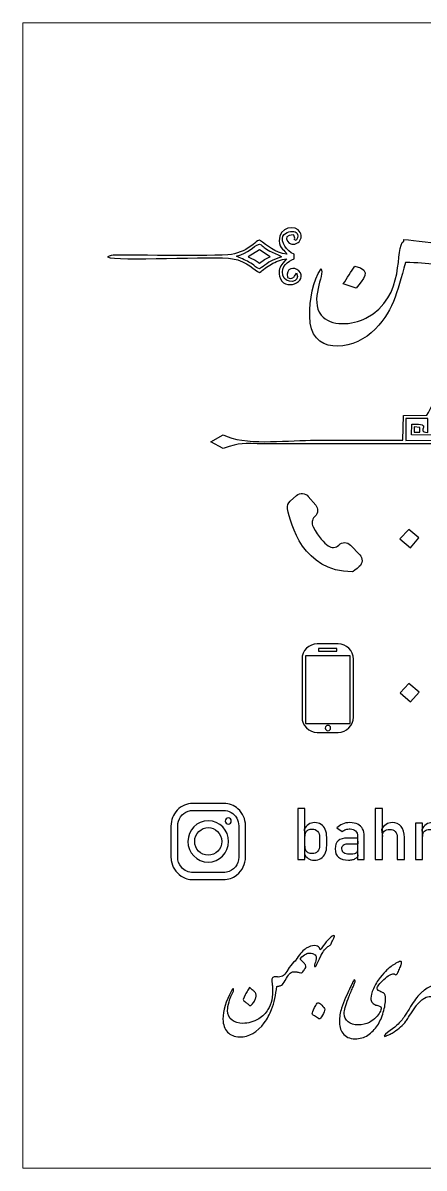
# Model space of a CAD drawing. Header units: millimetres. Extents: x -324 to 397, y -93 to 254.
# Drawn here: x -19.9 to 72.2, y -59.8 to 203.4 of the extents above; entities that cross this region are included whole.
import ezdxf

# ---------------------------------------------------------------- set-up
doc = ezdxf.new("R2010")
doc.units = ezdxf.units.MM
doc.header["$MEASUREMENT"] = 0
doc.layers.add('Layer 1', color=7, linetype='Continuous')

msp = doc.modelspace()

# ---------------------------------------------------------------- linework, layer by layer
at = {"layer": 'Layer 1', "color": 250, "lineweight": 18}
msp.add_lwpolyline([(-19.9408, -59.8375), (243.3354, -59.8375), (243.3354, 203.4387), (-19.9408, 203.4387), (-19.9408, -59.8375)], close=True, dxfattribs=at)
at = {"layer": 'Layer 1', "color": 250}
for points, knots in [([(77.1461, 152.7161), (74.872, 152.7161), (70.0833, 153.3737), (67.5775, 153.6482), (67.5775, 153.6482), (67.5371, 153.2962), (67.5371, 153.2962), (65.3015, 151.9604), (68.3428, 140.4559), (58.8355, 135.5462), (55.6938, 133.9238), (50.7391, 133.6206), (48.5748, 136.259), (45.8293, 139.6061), (49.4174, 145.6281), (48.5711, 146.8641), (46.5613, 144.2536), (45.9309, 139.8057), (45.9309, 135.9979), (45.9309, 127.0369), (55.3499, 128.0019), (60.0398, 132.1865), (65.2625, 136.8465), (65.8228, 141.321), (67.9735, 148.3274), (73.2548, 148.3861), (76.3853, 147.1461), (82.4692, 148.1325), (90.7933, 149.4821), (98.3363, 152.7065), (104.9934, 157.3596), (106.9071, 158.6972), (107.5348, 159.5883), (109.1252, 161.1673), (111.6916, 163.7153), (112.6098, 161.6653), (114.9815, 161.7093), (119.6151, 165.8951), (115.4871, 165.3814), (115.2655, 168.0125), (115.6611, 170.4958), (124.032, 170.9913), (124.4841, 170.8785), (125.0918, 171.1687), (125.393, 171.4014), (125.7616, 172.5595), (125.911, 173.3638), (125.9334, 174.0103), (125.3836, 174.7836), (124.7096, 175.2373), (122.1341, 175.8113), (121.1836, 176.0371), (121.9903, 179.1105), (128.009, 178.8821), (127.9761, 183.1175), (124.545, 182.5709), (118.636, 176.1809), (117.3828, 173.5552), (116.4607, 171.6231), (117.5235, 171.8213), (115.6326, 170.2634), (114.3813, 169.2324), (114.1466, 168.7965), (113.4215, 167.4429), (112.7829, 166.2509), (108.7261, 163.6641), (107.7005, 162.8395), (99.9085, 156.5742), (89.1059, 152.7161), (77.1461, 152.7161)], [0, 0, 0, 0, 0.04347826, 0.04347826, 0.04347826, 0.08695652, 0.08695652, 0.08695652, 0.13043478, 0.13043478, 0.13043478, 0.17391304, 0.17391304, 0.17391304, 0.2173913, 0.2173913, 0.2173913, 0.26086957, 0.26086957, 0.26086957, 0.30434783, 0.30434783, 0.30434783, 0.34782609, 0.34782609, 0.34782609, 0.39130435, 0.39130435, 0.39130435, 0.43478261, 0.43478261, 0.43478261, 0.47826087, 0.47826087, 0.47826087, 0.52173913, 0.52173913, 0.52173913, 0.56521739, 0.56521739, 0.56521739, 0.60869565, 0.60869565, 0.60869565, 0.65217391, 0.65217391, 0.65217391, 0.69565217, 0.69565217, 0.69565217, 0.73913043, 0.73913043, 0.73913043, 0.7826087, 0.7826087, 0.7826087, 0.82608696, 0.82608696, 0.82608696, 0.86956522, 0.86956522, 0.86956522, 0.91304348, 0.91304348, 0.91304348, 0.95652174, 0.95652174, 0.95652174, 1, 1, 1, 1]), ([(43.0315, 155.0115), (42.8916, 155.1969), (42.7439, 155.316), (42.565, 155.3688), (41.9222, 155.6596), (40.3649, 155.4778), (39.7698, 154.4311), (39.3021, 153.1371), (40.5344, 150.9236), (42.3515, 150.297), (42.3515, 150.297), (42.3598, 149.2154), (42.3598, 149.2154), (40.9425, 148.5948), (39.2604, 147.5803), (39.7577, 145.4606), (40.2583, 143.3265), (44.1726, 143.5851), (42.8935, 145.9475), (42.8935, 145.9475), (42.5611, 145.4401), (42.5611, 145.4401), (42.3891, 145.1698), (42.3157, 144.97), (42.0532, 144.8492), (41.7844, 144.6111), (41.3421, 144.682), (40.8226, 144.8844), (40.3616, 147.1752), (42.4158, 147.4693), (43.4202, 146.464), (45.8929, 143.9892), (39.8652, 141.3668), (38.9837, 145.2219), (38.6979, 146.4715), (39.048, 147.3568), (39.7947, 148.2383), (39.7947, 148.2383), (40.5702, 149.1945), (40.5702, 149.1945), (39.3874, 149.0549), (38.0442, 148.5153), (37.1373, 147.9831), (36.7512, 147.7566), (36.0314, 147.3011), (35.6825, 147.0613), (35.0171, 146.6042), (35.0211, 146.4056), (34.4268, 146.0267), (33.1707, 146.5033), (31.7193, 148.6293), (28.2346, 149.2357), (24.1659, 149.9437), (1.3336, 148.5562), (-0.5035, 149.6352), (-0.2743, 149.8094), (0.0254, 149.8642), (0.3031, 149.9657), (1.6967, 150.2345), (24.2505, 149.648), (28.0068, 150.2198), (29.8043, 150.4935), (31.5758, 151.4425), (32.9118, 152.4769), (33.5141, 152.9432), (33.7287, 153.2575), (34.4268, 153.5231), (36.2345, 152.1962), (37.8191, 150.6491), (40.7157, 150.2522), (40.2111, 151.3065), (39.0337, 151.3479), (38.9246, 153.3537), (38.7584, 156.4104), (42.7473, 157.2974), (43.7763, 155.264), (44.1818, 154.4625), (43.9621, 153.4455), (43.2862, 152.9261), (41.2968, 151.3973), (39.041, 154.7513), (42.0998, 154.734), (42.3169, 154.6999), (42.4917, 154.2167), (42.4888, 153.9214), (42.506, 153.4961), (42.2946, 153.6311), (42.8326, 153.4386), (43.4093, 154.2641), (43.1771, 154.8599), (43.0315, 155.0115)], [0, 0, 0, 0, 0.03333333, 0.03333333, 0.03333333, 0.06666667, 0.06666667, 0.06666667, 0.1, 0.1, 0.1, 0.13333333, 0.13333333, 0.13333333, 0.16666667, 0.16666667, 0.16666667, 0.2, 0.2, 0.2, 0.23333333, 0.23333333, 0.23333333, 0.26666667, 0.26666667, 0.26666667, 0.3, 0.3, 0.3, 0.33333333, 0.33333333, 0.33333333, 0.36666667, 0.36666667, 0.36666667, 0.4, 0.4, 0.4, 0.43333333, 0.43333333, 0.43333333, 0.46666667, 0.46666667, 0.46666667, 0.5, 0.5, 0.5, 0.53333333, 0.53333333, 0.53333333, 0.56666667, 0.56666667, 0.56666667, 0.6, 0.6, 0.6, 0.63333333, 0.63333333, 0.63333333, 0.66666667, 0.66666667, 0.66666667, 0.7, 0.7, 0.7, 0.73333333, 0.73333333, 0.73333333, 0.76666667, 0.76666667, 0.76666667, 0.8, 0.8, 0.8, 0.83333333, 0.83333333, 0.83333333, 0.86666667, 0.86666667, 0.86666667, 0.9, 0.9, 0.9, 0.93333333, 0.93333333, 0.93333333, 0.96666667, 0.96666667, 0.96666667, 1, 1, 1, 1]), ([(39.49, 149.6719), (38.682, 150.17), (37.6867, 150.5225), (36.7988, 150.9504), (35.478, 151.5869), (35.4324, 152.1033), (34.4268, 152.5999), (32.704, 151.963), (32.0502, 150.5598), (29.124, 149.844), (29.8524, 149.428), (31.1444, 148.9223), (31.9632, 148.4685), (33.4255, 147.6581), (33.242, 147.2871), (34.4268, 146.891), (35.8291, 147.6401), (35.6687, 148.3643), (39.49, 149.6719)], [0, 0, 0, 0, 0.16666667, 0.16666667, 0.16666667, 0.33333333, 0.33333333, 0.33333333, 0.5, 0.5, 0.5, 0.66666667, 0.66666667, 0.66666667, 0.83333333, 0.83333333, 0.83333333, 1, 1, 1, 1]), ([(36.824, 149.6352), (36.2802, 149.3784), (36.0063, 149.3247), (35.5519, 149.0406), (35.5519, 149.0406), (34.4268, 148.2241), (34.4268, 148.2241), (33.2256, 148.8375), (34.2922, 148.5566), (31.8154, 149.6352), (31.8154, 149.6352), (34.4268, 151.2763), (34.4268, 151.2763), (34.4268, 151.2763), (36.824, 149.6352), (36.824, 149.6352)], [0, 0, 0, 0, 0.2, 0.2, 0.2, 0.4, 0.4, 0.4, 0.6, 0.6, 0.6, 0.8, 0.8, 0.8, 1, 1, 1, 1]), ([(53.6455, 143.4467), (53.6455, 143.4467), (56.6151, 142.4715), (56.6151, 142.4715), (58.0391, 144.417), (60.6674, 146.5103), (56.3015, 147.5443), (55.4688, 146.3834), (54.5092, 144.6307), (53.6455, 143.4467)], [0, 0, 0, 0, 0.33333333, 0.33333333, 0.33333333, 0.66666667, 0.66666667, 0.66666667, 1, 1, 1, 1]), ([(72.873, 113.2608), (72.873, 113.2608), (67.5009, 113.1985), (67.5009, 113.1985), (67.5009, 113.1985), (67.2891, 107.4745), (67.2891, 107.4745), (60.2344, 107.4746), (53.192, 107.4732), (46.1501, 107.473), (39.9063, 107.4728), (30.9161, 106.2077), (26.0418, 108.7577), (26.0418, 108.7577), (23.2537, 107.1193), (23.2537, 107.1193), (23.2537, 107.1193), (26.0537, 105.5681), (26.0537, 105.5681), (30.2015, 107.1135), (30.3458, 106.6696), (35.5668, 106.6717), (35.5668, 106.6717), (176.5897, 106.6717), (176.5897, 106.6717), (183.108, 106.6698), (191.7598, 107.8533), (197.2272, 105.5378), (197.2272, 105.5378), (200.1409, 107.1178), (200.1409, 107.1178), (200.1409, 107.1178), (197.199, 108.7283), (197.199, 108.7283), (193.4038, 106.8063), (192.885, 107.4736), (187.7022, 107.4732), (178.3797, 107.4726), (163.3097, 107.0749), (155.2306, 107.54), (155.2306, 107.54), (155.1819, 113.1372), (155.1819, 113.1372), (155.1819, 113.1372), (149.6026, 113.2588), (149.6026, 113.2588), (148.7056, 114.5088), (148.8374, 117.3482), (145.4573, 116.0804), (141.7061, 114.6732), (148.6541, 114.0988), (144.4438, 112.572), (139.3934, 110.7407), (130.4012, 117.8067), (122.4356, 118.8365), (119.7162, 119.188), (118.1321, 118.629), (115.8326, 118.8164), (113.009, 119.0464), (112.2667, 120.8997), (111.2498, 120.8691), (110.6636, 120.8515), (109.1226, 119.1358), (106.2688, 118.7733), (100.3688, 118.0239), (103.4583, 121.1809), (89.4121, 115.223), (86.8077, 114.1183), (81.1841, 111.3858), (78.0278, 112.6214), (74.1159, 114.1528), (80.9593, 114.804), (77.0405, 116.0995), (73.8484, 117.1548), (73.9772, 114.6825), (72.873, 113.2608)], [0, 0, 0, 0, 0.04, 0.04, 0.04, 0.08, 0.08, 0.08, 0.12, 0.12, 0.12, 0.16, 0.16, 0.16, 0.2, 0.2, 0.2, 0.24, 0.24, 0.24, 0.28, 0.28, 0.28, 0.32, 0.32, 0.32, 0.36, 0.36, 0.36, 0.4, 0.4, 0.4, 0.44, 0.44, 0.44, 0.48, 0.48, 0.48, 0.52, 0.52, 0.52, 0.56, 0.56, 0.56, 0.6, 0.6, 0.6, 0.64, 0.64, 0.64, 0.68, 0.68, 0.68, 0.72, 0.72, 0.72, 0.76, 0.76, 0.76, 0.8, 0.8, 0.8, 0.84, 0.84, 0.84, 0.88, 0.88, 0.88, 0.92, 0.92, 0.92, 0.96, 0.96, 0.96, 1, 1, 1, 1]), ([(69.3154, 108.7046), (69.3154, 108.7046), (153.247, 108.6352), (153.247, 108.6352), (153.247, 108.6352), (153.2578, 111.1159), (153.2578, 111.1159), (148.1417, 111.9066), (152.5976, 109.493), (149.4978, 109.2694), (149.4978, 109.2694), (149.2626, 112.5315), (149.2626, 112.5315), (149.2626, 112.5315), (154.6109, 112.5692), (154.6109, 112.5692), (154.6109, 112.5692), (154.5808, 107.5779), (154.5808, 107.5779), (154.5808, 107.5779), (68.0089, 107.4622), (68.0089, 107.4622), (68.0089, 107.4622), (67.9967, 112.4765), (67.9967, 112.4765), (67.9967, 112.4765), (73.0738, 112.5037), (73.0738, 112.5037), (73.0738, 112.5037), (73.0357, 109.28), (73.0357, 109.28), (69.9568, 109.4781), (74.6869, 111.5063), (69.3603, 111.1611), (69.3603, 111.1611), (69.3154, 108.7046), (69.3154, 108.7046)], [0, 0, 0, 0, 0.08333333, 0.08333333, 0.08333333, 0.16666667, 0.16666667, 0.16666667, 0.25, 0.25, 0.25, 0.33333333, 0.33333333, 0.33333333, 0.41666667, 0.41666667, 0.41666667, 0.5, 0.5, 0.5, 0.58333333, 0.58333333, 0.58333333, 0.66666667, 0.66666667, 0.66666667, 0.75, 0.75, 0.75, 0.83333333, 0.83333333, 0.83333333, 0.91666667, 0.91666667, 0.91666667, 1, 1, 1, 1]), ([(69.9306, 110.5702), (69.9306, 110.5702), (71.1968, 110.4353), (71.1968, 110.4353), (71.1968, 110.4353), (71.2052, 109.3379), (71.2052, 109.3379), (71.2052, 109.3379), (69.9619, 109.3477), (69.9619, 109.3477), (69.9619, 109.3477), (69.9306, 110.5702), (69.9306, 110.5702)], [0, 0, 0, 0, 0.25, 0.25, 0.25, 0.5, 0.5, 0.5, 0.75, 0.75, 0.75, 1, 1, 1, 1]), ([(47.0239, 89.8568), (47.0239, 89.8568), (47.1893, 90.0195), (47.1893, 90.0195), (47.8905, 90.7111), (47.9434, 91.8259), (47.3058, 92.5778), (47.3058, 92.5778), (45.6125, 94.588), (45.6125, 94.588), (44.9287, 95.3961), (43.7171, 95.485), (42.9247, 94.7878), (42.9247, 94.7878), (41.4666, 93.503), (41.4666, 93.503), (40.9658, 93.0618), (40.7378, 92.3932), (40.8616, 91.7348), (41.5201, 88.2017), (44.4667, 77.2464), (55.664, 77.2464), (55.9161, 77.2464), (56.6381, 77.8306), (57.319, 78.4361), (58.1165, 79.1486), (58.1694, 80.3754), (57.4338, 81.1481), (57.4338, 81.1481), (55.3235, 83.3665), (55.3235, 83.3665), (54.5947, 84.1341), (53.3746, 84.1498), (52.625, 83.3997), (51.9565, 82.7311), (50.903, 82.6551), (50.1511, 83.2269), (49.2457, 83.9152), (48.0155, 85.1983), (46.7009, 87.5844), (46.2917, 88.3272), (46.42, 89.2625), (47.0239, 89.8568)], [0, 0, 0, 0, 0.07142857, 0.07142857, 0.07142857, 0.14285714, 0.14285714, 0.14285714, 0.21428571, 0.21428571, 0.21428571, 0.28571429, 0.28571429, 0.28571429, 0.35714286, 0.35714286, 0.35714286, 0.42857143, 0.42857143, 0.42857143, 0.5, 0.5, 0.5, 0.57142857, 0.57142857, 0.57142857, 0.64285714, 0.64285714, 0.64285714, 0.71428571, 0.71428571, 0.71428571, 0.78571429, 0.78571429, 0.78571429, 0.85714286, 0.85714286, 0.85714286, 0.92857143, 0.92857143, 0.92857143, 1, 1, 1, 1]), ([(71.0242, 85.0432), (71.0242, 85.0432), (69.0651, 82.7923), (69.0651, 82.7923), (69.0651, 82.7923), (66.6474, 84.8348), (66.6474, 84.8348), (66.6474, 84.8348), (68.6899, 87.0024), (68.6899, 87.0024), (68.6899, 87.0024), (71.0242, 85.0432), (71.0242, 85.0432)], [0, 0, 0, 0, 0.25, 0.25, 0.25, 0.5, 0.5, 0.5, 0.75, 0.75, 0.75, 1, 1, 1, 1]), ([(52.4462, 40.3337), (52.4462, 40.3337), (47.6872, 40.3337), (47.6872, 40.3337), (45.7433, 40.3337), (44.167, 41.9116), (44.167, 43.855), (44.167, 43.855), (44.167, 57.1679), (44.167, 57.1679), (44.167, 59.1148), (45.7433, 60.6901), (47.6872, 60.6901), (47.6872, 60.6901), (52.4462, 60.6901), (52.4462, 60.6901), (54.3911, 60.6901), (55.9674, 59.1148), (55.9674, 57.1679), (55.9674, 57.1679), (55.9674, 43.855), (55.9674, 43.855), (55.9674, 41.9116), (54.3911, 40.3337), (52.4462, 40.3337)], [0, 0, 0, 0, 0.125, 0.125, 0.125, 0.25, 0.25, 0.25, 0.375, 0.375, 0.375, 0.5, 0.5, 0.5, 0.625, 0.625, 0.625, 0.75, 0.75, 0.75, 0.875, 0.875, 0.875, 1, 1, 1, 1]), ([(55.2527, 42.381), (55.2527, 42.381), (45.0063, 42.381), (45.0063, 42.381), (45.0063, 42.381), (45.0063, 57.9211), (45.0063, 57.9211), (45.0063, 57.9211), (55.2527, 57.9211), (55.2527, 57.9211), (55.2527, 57.9211), (55.2527, 42.381), (55.2527, 42.381)], [0, 0, 0, 0, 0.25, 0.25, 0.25, 0.5, 0.5, 0.5, 0.75, 0.75, 0.75, 1, 1, 1, 1]), ([(52.1639, 59.0179), (52.1639, 59.0179), (47.9695, 59.0179), (47.9695, 59.0179), (47.9695, 59.0179), (47.9695, 59.5831), (47.9695, 59.5831), (47.9695, 59.5831), (52.1639, 59.5831), (52.1639, 59.5831), (52.1639, 59.5831), (52.1639, 59.0179), (52.1639, 59.0179)], [0, 0, 0, 0, 0.25, 0.25, 0.25, 0.5, 0.5, 0.5, 0.75, 0.75, 0.75, 1, 1, 1, 1]), ([(71.064, 49.5949), (71.064, 49.5949), (69.1049, 47.344), (69.1049, 47.344), (69.1049, 47.344), (66.6873, 49.3865), (66.6873, 49.3865), (66.6873, 49.3865), (68.7297, 51.554), (68.7297, 51.554), (68.7297, 51.554), (71.064, 49.5949), (71.064, 49.5949)], [0, 0, 0, 0, 0.25, 0.25, 0.25, 0.5, 0.5, 0.5, 0.75, 0.75, 0.75, 1, 1, 1, 1]), ([(50.7451, 41.3313), (50.7451, 40.9901), (50.4689, 40.7154), (50.1303, 40.7154), (49.7897, 40.7154), (49.5134, 40.9901), (49.5134, 41.3313), (49.5134, 41.6704), (49.7897, 41.9451), (50.1303, 41.9451), (50.4689, 41.9451), (50.7451, 41.6704), (50.7451, 41.3313)], [0, 0, 0, 0, 0.25, 0.25, 0.25, 0.5, 0.5, 0.5, 0.75, 0.75, 0.75, 1, 1, 1, 1]), ([(31.1896, 15.2447), (31.1896, 14.0704), (31.1959, 12.894), (31.1875, 11.7195), (31.1762, 10.0035), (30.5079, 8.615), (29.1533, 7.5363), (28.2552, 6.8227), (27.2457, 6.506), (26.124, 6.5008), (23.798, 6.4942), (21.471, 6.5008), (19.1433, 6.4975), (18.1446, 6.4975), (17.2068, 6.7356), (16.3918, 7.3081), (15.1405, 8.1863), (14.336, 9.3704), (14.1223, 10.9108), (14.085, 11.1834), (14.0704, 11.4593), (14.0704, 11.7326), (14.0662, 14.084), (14.069, 16.4333), (14.0674, 18.784), (14.0662, 20.1995), (14.5452, 21.4175), (15.5185, 22.4539), (16.4887, 23.489), (17.6879, 23.9858), (19.0844, 23.9954), (21.4517, 24.0131), (23.82, 24.0046), (26.1865, 23.9973), (27.4345, 23.9933), (28.5503, 23.5852), (29.4635, 22.7383), (30.5652, 21.7138), (31.1779, 20.442), (31.1875, 18.9146), (31.1959, 17.6926), (31.1896, 16.4686), (31.1896, 15.2447)], [0, 0, 0, 0, 0.07142857, 0.07142857, 0.07142857, 0.14285714, 0.14285714, 0.14285714, 0.21428571, 0.21428571, 0.21428571, 0.28571429, 0.28571429, 0.28571429, 0.35714286, 0.35714286, 0.35714286, 0.42857143, 0.42857143, 0.42857143, 0.5, 0.5, 0.5, 0.57142857, 0.57142857, 0.57142857, 0.64285714, 0.64285714, 0.64285714, 0.71428571, 0.71428571, 0.71428571, 0.78571429, 0.78571429, 0.78571429, 0.85714286, 0.85714286, 0.85714286, 0.92857143, 0.92857143, 0.92857143, 1, 1, 1, 1]), ([(15.6232, 15.2478), (15.6232, 14.0737), (15.626, 12.8978), (15.6209, 11.7225), (15.6181, 10.8206), (15.9031, 10.0131), (16.47, 9.3263), (17.1681, 8.4828), (18.1045, 8.1053), (19.1905, 8.1043), (21.4846, 8.0992), (23.7794, 8.0992), (26.0735, 8.1053), (26.3321, 8.1071), (26.5922, 8.1348), (26.8461, 8.1825), (28.5311, 8.5101), (29.6197, 9.9854), (29.63, 11.6577), (29.6464, 14.0556), (29.6368, 16.4538), (29.6328, 18.8526), (29.6321, 19.4868), (29.4828, 20.0957), (29.1648, 20.6405), (28.4822, 21.8068), (27.4326, 22.3853), (26.0904, 22.3933), (23.7799, 22.4074), (21.4689, 22.4058), (19.1586, 22.3886), (18.7767, 22.387), (18.3792, 22.3229), (18.0155, 22.2062), (16.5341, 21.7255), (15.6324, 20.4226), (15.6237, 18.7967), (15.6181, 17.6144), (15.6232, 16.4303), (15.6232, 15.2478)], [0, 0, 0, 0, 0.07692308, 0.07692308, 0.07692308, 0.15384615, 0.15384615, 0.15384615, 0.23076923, 0.23076923, 0.23076923, 0.30769231, 0.30769231, 0.30769231, 0.38461538, 0.38461538, 0.38461538, 0.46153846, 0.46153846, 0.46153846, 0.53846154, 0.53846154, 0.53846154, 0.61538462, 0.61538462, 0.61538462, 0.69230769, 0.69230769, 0.69230769, 0.76923077, 0.76923077, 0.76923077, 0.84615385, 0.84615385, 0.84615385, 0.92307692, 0.92307692, 0.92307692, 1, 1, 1, 1]), ([(43.2009, 22.8172), (43.2009, 22.8172), (44.8445, 22.8172), (44.8445, 22.8172), (44.8445, 22.8172), (44.8445, 11.0891), (44.8445, 11.0891), (44.8445, 11.0891), (43.2009, 11.0891), (43.2009, 11.0891), (43.2009, 11.0891), (43.2009, 22.8172), (43.2009, 22.8172)], [0, 0, 0, 0, 0.25, 0.25, 0.25, 0.5, 0.5, 0.5, 0.75, 0.75, 0.75, 1, 1, 1, 1]), ([(60.9776, 22.8172), (60.9776, 22.8172), (62.6212, 22.8172), (62.6212, 22.8172), (62.6212, 22.8172), (62.6212, 11.0891), (62.6212, 11.0891), (62.6212, 11.0891), (60.9776, 11.0891), (60.9776, 11.0891), (60.9776, 11.0891), (60.9776, 22.8172), (60.9776, 22.8172)], [0, 0, 0, 0, 0.25, 0.25, 0.25, 0.5, 0.5, 0.5, 0.75, 0.75, 0.75, 1, 1, 1, 1]), ([(27.2974, 15.2398), (27.2971, 12.6813), (25.2392, 10.4715), (22.6117, 10.4811), (19.9952, 10.4907), (17.9429, 12.7073), (17.9598, 15.2752), (17.9765, 17.8518), (19.9797, 20.0156), (22.634, 20.0144), (25.2916, 20.0116), (27.3002, 17.8302), (27.2974, 15.2398)], [0, 0, 0, 0, 0.25, 0.25, 0.25, 0.5, 0.5, 0.5, 0.75, 0.75, 0.75, 1, 1, 1, 1]), ([(22.6265, 12.0903), (24.3535, 12.0886), (25.737, 13.4886), (25.7408, 15.2447), (25.746, 17.1253), (24.2028, 18.4443), (22.6436, 18.4539), (21.0908, 18.4628), (19.5145, 17.1509), (19.5162, 15.2499), (19.5166, 13.4928), (20.8962, 12.0938), (22.6265, 12.0903)], [0, 0, 0, 0, 0.25, 0.25, 0.25, 0.5, 0.5, 0.5, 0.75, 0.75, 0.75, 1, 1, 1, 1]), ([(26.5213, 19.9454), (26.5413, 20.3523), (26.8111, 20.7036), (27.2373, 20.6968), (27.6498, 20.6919), (27.9189, 20.3378), (27.9281, 19.9454), (27.9372, 19.5498), (27.6209, 19.237), (27.2257, 19.237), (26.8296, 19.237), (26.5208, 19.5476), (26.5213, 19.9454)], [0, 0, 0, 0, 0.25, 0.25, 0.25, 0.5, 0.5, 0.5, 0.75, 0.75, 0.75, 1, 1, 1, 1]), ([(46.9506, 10.968), (46.4303, 10.968), (45.976, 11.0919), (45.5878, 11.3424), (45.1996, 11.5929), (44.9161, 11.9481), (44.7316, 12.4051), (44.7316, 12.4051), (44.8445, 14.1533), (44.8445, 14.1533), (44.8445, 13.7926), (44.9106, 13.487), (45.04, 13.2338), (45.1694, 12.9832), (45.3538, 12.7878), (45.5988, 12.6529), (45.8439, 12.5207), (46.1412, 12.4519), (46.4908, 12.4519), (47.0332, 12.4519), (47.4544, 12.6171), (47.7545, 12.9474), (48.0518, 13.2778), (48.2005, 13.7458), (48.2005, 14.3488), (48.2005, 14.3488), (48.2005, 16.163), (48.2005, 16.163), (48.2005, 16.7742), (48.0518, 17.2505), (47.7545, 17.5891), (47.4544, 17.9278), (47.0332, 18.0985), (46.4908, 18.0985), (46.1412, 18.0985), (45.8439, 18.0324), (45.5988, 17.9057), (45.3538, 17.7763), (45.1694, 17.5864), (45.04, 17.3358), (44.9106, 17.0853), (44.8445, 16.7852), (44.8445, 16.4356), (44.8445, 16.4356), (44.6765, 18.0489), (44.6765, 18.0489), (44.9298, 18.5389), (45.2602, 18.9161), (45.6677, 19.1832), (46.0779, 19.4502), (46.5321, 19.5824), (47.0304, 19.5824), (47.6223, 19.5824), (48.1289, 19.4502), (48.5529, 19.1832), (48.9741, 18.9161), (49.2962, 18.5279), (49.5165, 18.0186), (49.7367, 17.5065), (49.8468, 16.8898), (49.8468, 16.1713), (49.8468, 16.1713), (49.8468, 14.3488), (49.8468, 14.3488), (49.8468, 13.6385), (49.734, 13.03), (49.5082, 12.5235), (49.2825, 12.0196), (48.9521, 11.6342), (48.5143, 11.3672), (48.0794, 11.1001), (47.559, 10.968), (46.9506, 10.968)], [0, 0, 0, 0, 0.04166667, 0.04166667, 0.04166667, 0.08333333, 0.08333333, 0.08333333, 0.125, 0.125, 0.125, 0.16666667, 0.16666667, 0.16666667, 0.20833333, 0.20833333, 0.20833333, 0.25, 0.25, 0.25, 0.29166667, 0.29166667, 0.29166667, 0.33333333, 0.33333333, 0.33333333, 0.375, 0.375, 0.375, 0.41666667, 0.41666667, 0.41666667, 0.45833333, 0.45833333, 0.45833333, 0.5, 0.5, 0.5, 0.54166667, 0.54166667, 0.54166667, 0.58333333, 0.58333333, 0.58333333, 0.625, 0.625, 0.625, 0.66666667, 0.66666667, 0.66666667, 0.70833333, 0.70833333, 0.70833333, 0.75, 0.75, 0.75, 0.79166667, 0.79166667, 0.79166667, 0.83333333, 0.83333333, 0.83333333, 0.875, 0.875, 0.875, 0.91666667, 0.91666667, 0.91666667, 0.95833333, 0.95833333, 0.95833333, 1, 1, 1, 1]), ([(56.914, 16.397), (56.914, 16.9449), (56.7654, 17.3716), (56.4735, 17.6745), (56.179, 17.9773), (55.766, 18.1315), (55.2264, 18.1315), (54.8933, 18.1315), (54.5657, 18.0792), (54.2463, 17.9773), (53.9269, 17.8755), (53.6434, 17.7323), (53.3956, 17.5506), (53.3956, 17.5506), (52.1953, 18.3738), (52.1953, 18.3738), (52.5119, 18.7537), (52.9303, 19.051), (53.4479, 19.263), (53.9682, 19.475), (54.5436, 19.5824), (55.1796, 19.5824), (55.8734, 19.5824), (56.4653, 19.4612), (56.9608, 19.2162), (57.4564, 18.9712), (57.8336, 18.616), (58.0896, 18.1508), (58.3484, 17.6855), (58.4778, 17.1239), (58.4778, 16.4686), (58.4778, 16.4686), (58.4778, 11.0891), (58.4778, 11.0891), (58.4778, 11.0891), (56.914, 11.0891), (56.914, 11.0891), (56.914, 11.0891), (56.914, 16.397), (56.914, 16.397)], [0, 0, 0, 0, 0.07692308, 0.07692308, 0.07692308, 0.15384615, 0.15384615, 0.15384615, 0.23076923, 0.23076923, 0.23076923, 0.30769231, 0.30769231, 0.30769231, 0.38461538, 0.38461538, 0.38461538, 0.46153846, 0.46153846, 0.46153846, 0.53846154, 0.53846154, 0.53846154, 0.61538462, 0.61538462, 0.61538462, 0.69230769, 0.69230769, 0.69230769, 0.76923077, 0.76923077, 0.76923077, 0.84615385, 0.84615385, 0.84615385, 0.92307692, 0.92307692, 0.92307692, 1, 1, 1, 1]), ([(66.057, 16.163), (66.057, 16.7549), (65.9056, 17.212), (65.5973, 17.5341), (65.2917, 17.8562), (64.8622, 18.0186), (64.3088, 18.0186), (63.7692, 18.0186), (63.3563, 17.8782), (63.0617, 17.5974), (62.7699, 17.3193), (62.6212, 16.9229), (62.6212, 16.4136), (62.6212, 16.4136), (62.4532, 18.0269), (62.4532, 18.0269), (62.712, 18.5197), (63.0479, 18.9024), (63.4664, 19.1749), (63.8821, 19.4475), (64.3419, 19.5824), (64.8484, 19.5824), (65.7569, 19.5824), (66.459, 19.285), (66.9573, 18.6904), (67.4556, 18.0957), (67.7034, 17.256), (67.7034, 16.1713), (67.7034, 16.1713), (67.7034, 11.0891), (67.7034, 11.0891), (67.7034, 11.0891), (66.057, 11.0891), (66.057, 11.0891), (66.057, 11.0891), (66.057, 16.163), (66.057, 16.163)], [0, 0, 0, 0, 0.08333333, 0.08333333, 0.08333333, 0.16666667, 0.16666667, 0.16666667, 0.25, 0.25, 0.25, 0.33333333, 0.33333333, 0.33333333, 0.41666667, 0.41666667, 0.41666667, 0.5, 0.5, 0.5, 0.58333333, 0.58333333, 0.58333333, 0.66666667, 0.66666667, 0.66666667, 0.75, 0.75, 0.75, 0.83333333, 0.83333333, 0.83333333, 0.91666667, 0.91666667, 0.91666667, 1, 1, 1, 1]), ([(70.2059, 19.4612), (70.2059, 19.4612), (71.8495, 19.4612), (71.8495, 19.4612), (71.8495, 19.4612), (71.8495, 11.0891), (71.8495, 11.0891), (71.8495, 11.0891), (70.2059, 11.0891), (70.2059, 11.0891), (70.2059, 11.0891), (70.2059, 19.4612), (70.2059, 19.4612)], [0, 0, 0, 0, 0.25, 0.25, 0.25, 0.5, 0.5, 0.5, 0.75, 0.75, 0.75, 1, 1, 1, 1]), ([(75.2055, 16.163), (75.2055, 16.7549), (75.0596, 17.212), (74.7705, 17.5341), (74.4787, 17.8562), (74.0685, 18.0186), (73.5371, 18.0186), (72.9975, 18.0186), (72.5846, 17.8755), (72.29, 17.5891), (71.9982, 17.3056), (71.8495, 16.9036), (71.8495, 16.3888), (71.8495, 16.3888), (71.6815, 18.0021), (71.6815, 18.0021), (71.9403, 18.5059), (72.2762, 18.8968), (72.6947, 19.1722), (73.1104, 19.4447), (73.5702, 19.5824), (74.0767, 19.5824), (74.6631, 19.5824), (75.1642, 19.4502), (75.5772, 19.1832), (75.9901, 18.9161), (76.3067, 18.5279), (76.5242, 18.0186), (76.7417, 17.5065), (76.8518, 16.8898), (76.8518, 16.1713), (76.8518, 16.1713), (76.8518, 11.0891), (76.8518, 11.0891), (76.8518, 11.0891), (75.2055, 11.0891), (75.2055, 11.0891), (75.2055, 11.0891), (75.2055, 16.163), (75.2055, 16.163)], [0, 0, 0, 0, 0.07692308, 0.07692308, 0.07692308, 0.15384615, 0.15384615, 0.15384615, 0.23076923, 0.23076923, 0.23076923, 0.30769231, 0.30769231, 0.30769231, 0.38461538, 0.38461538, 0.38461538, 0.46153846, 0.46153846, 0.46153846, 0.53846154, 0.53846154, 0.53846154, 0.61538462, 0.61538462, 0.61538462, 0.69230769, 0.69230769, 0.69230769, 0.76923077, 0.76923077, 0.76923077, 0.84615385, 0.84615385, 0.84615385, 0.92307692, 0.92307692, 0.92307692, 1, 1, 1, 1]), ([(54.863, 10.968), (53.8306, 10.968), (53.0597, 11.1827), (52.5504, 11.6094), (52.0383, 12.0362), (51.7823, 12.6859), (51.7823, 13.5559), (51.7823, 14.3845), (52.0163, 15.0067), (52.4843, 15.4197), (52.9524, 15.8354), (53.6599, 16.0419), (54.607, 16.0419), (54.607, 16.0419), (56.9856, 16.0419), (56.9856, 16.0419), (56.9856, 16.0419), (57.0985, 14.7177), (57.0985, 14.7177), (57.0985, 14.7177), (54.6152, 14.7177), (54.6152, 14.7177), (54.183, 14.7177), (53.8636, 14.6241), (53.6489, 14.4313), (53.4369, 14.2414), (53.3323, 13.9496), (53.3323, 13.5559), (53.3323, 13.1319), (53.4727, 12.818), (53.7563, 12.6143), (54.0371, 12.4078), (54.4665, 12.306), (55.0419, 12.306), (55.6696, 12.306), (56.1404, 12.3748), (56.4488, 12.5097), (56.7571, 12.6418), (56.914, 12.8538), (56.914, 13.1374), (56.914, 13.1374), (57.082, 11.9591), (57.082, 11.9591), (56.9361, 11.7333), (56.7571, 11.5489), (56.5451, 11.403), (56.3331, 11.2598), (56.0881, 11.1497), (55.8073, 11.0781), (55.5292, 11.0038), (55.2126, 10.968), (54.863, 10.968)], [0, 0, 0, 0, 0.05882353, 0.05882353, 0.05882353, 0.11764706, 0.11764706, 0.11764706, 0.17647059, 0.17647059, 0.17647059, 0.23529412, 0.23529412, 0.23529412, 0.29411765, 0.29411765, 0.29411765, 0.35294118, 0.35294118, 0.35294118, 0.41176471, 0.41176471, 0.41176471, 0.47058824, 0.47058824, 0.47058824, 0.52941176, 0.52941176, 0.52941176, 0.58823529, 0.58823529, 0.58823529, 0.64705882, 0.64705882, 0.64705882, 0.70588235, 0.70588235, 0.70588235, 0.76470588, 0.76470588, 0.76470588, 0.82352941, 0.82352941, 0.82352941, 0.88235294, 0.88235294, 0.88235294, 0.94117647, 0.94117647, 0.94117647, 1, 1, 1, 1]), ([(38.3697, -18.0636), (38.1813, -20.0314), (37.7803, -21.8001), (37.1667, -23.3698), (36.7365, -24.4652), (36.1863, -25.4907), (35.511, -26.4461), (33.9304, -28.5869), (32.0296, -29.6674), (29.8137, -29.6874), (28.6582, -29.6374), (27.7428, -29.2572), (27.0726, -28.5519), (26.3973, -27.8416), (26.0421, -26.8562), (26.0021, -25.5957), (25.9921, -23.6049), (26.6474, -21.439), (27.9629, -19.103), (28.218, -18.6379), (28.3681, -18.4878), (28.4181, -18.6579), (28.4681, -18.8279), (28.4631, -19.003), (28.4031, -19.1781), (27.5327, -20.8988), (27.0926, -22.3844), (27.0726, -23.6349), (27.1176, -24.6103), (27.4627, -25.3406), (28.103, -25.8258), (28.7432, -26.306), (29.5686, -26.5561), (30.574, -26.5661), (31.8445, -26.5661), (33.065, -26.226), (34.2355, -25.5507), (35.1058, -24.9654), (35.8061, -24.2402), (36.3314, -23.3698), (37.1317, -22.1493), (37.4918, -20.4686), (37.4018, -18.3277), (37.3918, -18.0426), (37.3618, -17.7625), (37.3168, -17.4874), (37.2667, -17.2073), (37.2367, -16.9272), (37.2267, -16.642), (37.2267, -16.3419), (37.3118, -16.1218), (37.4768, -15.9818), (37.641, -15.8475), (37.8348, -15.7973), (38.0582, -15.836), (38.0582, -15.836), (38.0621, -15.8217), (38.0621, -15.8217), (38.1321, -15.8417), (38.2322, -15.8617), (38.3722, -15.8817), (38.5073, -15.9018), (38.6123, -15.9118), (38.6924, -15.9118), (39.1926, -15.9118), (39.6027, -15.7967), (39.9229, -15.5716), (40.1079, -15.4466), (40.358, -15.1414), (40.6732, -14.6512), (40.6732, -14.6512), (41.2434, -13.7559), (41.2434, -13.7559), (41.6736, -13.0806), (42.1138, -12.5804), (42.5589, -12.2453), (42.5589, -12.2453), (43.0141, -11.615), (43.0141, -11.615), (43.0141, -11.615), (43.0356, -11.6098), (43.0356, -11.6098), (43.7699, -10.4831), (44.4747, -9.7162), (45.145, -9.3091), (45.8152, -8.8989), (46.4405, -8.6938), (47.0207, -8.6938), (47.5559, -8.6938), (47.9361, -8.8639), (48.1612, -9.204), (48.2075, -9.2967), (48.2776, -9.455), (48.3763, -9.6788), (48.5775, -9.3531), (48.7943, -9.0363), (49.0266, -8.7288), (49.5318, -8.0585), (49.987, -7.5183), (50.3872, -7.1182), (50.7573, -6.768), (51.0574, -6.5329), (51.2825, -6.4129), (51.4776, -6.3178), (51.5876, -6.3278), (51.6026, -6.4429), (51.6327, -6.5529), (51.5326, -6.823), (51.2975, -7.2632), (51.0824, -7.6834), (50.9274, -8.0335), (50.8273, -8.3036), (50.7523, -8.4787), (50.5822, -8.6438), (50.3271, -8.7888), (50.067, -8.9239), (49.7419, -9.214), (49.3617, -9.6542), (49.0354, -10.0688), (48.7868, -10.4367), (48.6194, -10.7579), (48.6017, -10.8014), (48.5807, -10.8452), (48.5564, -10.8897), (48.5564, -10.8897), (48.1912, -11.695), (48.1912, -11.695), (48.1912, -11.695), (47.591, -12.9806), (47.591, -12.9806), (47.5309, -13.1456), (47.4709, -13.2757), (47.4159, -13.3757), (47.3459, -13.4758), (47.2558, -13.5258), (47.1508, -13.5258), (47.0807, -13.5258), (47.0457, -13.4457), (47.0457, -13.2907), (47.0457, -13.1756), (47.0807, -13.0056), (47.1508, -12.7805), (47.2108, -12.5754), (47.2658, -12.3853), (47.3258, -12.2102), (47.3859, -12.0202), (47.4159, -11.7651), (47.4159, -11.4399), (47.4159, -11.1148), (47.2708, -10.8647), (46.9907, -10.6946), (46.7056, -10.5196), (46.3955, -10.4245), (46.0503, -10.3995), (45.7102, -10.3745), (45.365, -10.4545), (45.0249, -10.6346), (44.6849, -10.8147), (44.2748, -11.1496), (43.7947, -11.6347), (43.799, -11.7874), (43.8544, -11.9311), (43.9695, -12.0702), (44.0095, -12.1302), (44.1546, -12.2603), (44.4097, -12.4653), (44.6498, -12.6904), (44.8349, -12.9005), (44.9499, -13.0956), (45.065, -13.3107), (45.09, -13.5058), (45.025, -13.6858), (44.8449, -14.016), (44.6848, -14.2911), (44.5398, -14.5062), (44.2847, -14.7963), (44.0646, -14.9464), (43.8795, -14.9464), (43.3843, -14.8363), (43.0942, -14.7713), (43.0141, -14.7513), (42.724, -14.7063), (42.4789, -14.6813), (42.2838, -14.6813), (41.8637, -14.6813), (41.4885, -14.9013), (41.1534, -15.3415), (41.0483, -15.4466), (40.7632, -15.9168), (40.303, -16.7471), (40.0029, -17.2423), (39.7228, -17.5874), (39.4677, -17.7725), (39.2926, -17.8776), (39.0825, -17.9576), (38.8374, -17.9976), (38.649, -18.0322), (38.4931, -18.0549), (38.3697, -18.0636)], [0, 0, 0, 0, 0.01515152, 0.01515152, 0.01515152, 0.03030303, 0.03030303, 0.03030303, 0.04545455, 0.04545455, 0.04545455, 0.06060606, 0.06060606, 0.06060606, 0.07575758, 0.07575758, 0.07575758, 0.09090909, 0.09090909, 0.09090909, 0.10606061, 0.10606061, 0.10606061, 0.12121212, 0.12121212, 0.12121212, 0.13636364, 0.13636364, 0.13636364, 0.15151515, 0.15151515, 0.15151515, 0.16666667, 0.16666667, 0.16666667, 0.18181818, 0.18181818, 0.18181818, 0.1969697, 0.1969697, 0.1969697, 0.21212121, 0.21212121, 0.21212121, 0.22727273, 0.22727273, 0.22727273, 0.24242424, 0.24242424, 0.24242424, 0.25757576, 0.25757576, 0.25757576, 0.27272727, 0.27272727, 0.27272727, 0.28787879, 0.28787879, 0.28787879, 0.3030303, 0.3030303, 0.3030303, 0.31818182, 0.31818182, 0.31818182, 0.33333333, 0.33333333, 0.33333333, 0.34848485, 0.34848485, 0.34848485, 0.36363636, 0.36363636, 0.36363636, 0.37878788, 0.37878788, 0.37878788, 0.39393939, 0.39393939, 0.39393939, 0.40909091, 0.40909091, 0.40909091, 0.42424242, 0.42424242, 0.42424242, 0.43939394, 0.43939394, 0.43939394, 0.45454545, 0.45454545, 0.45454545, 0.46969697, 0.46969697, 0.46969697, 0.48484848, 0.48484848, 0.48484848, 0.5, 0.5, 0.5, 0.51515152, 0.51515152, 0.51515152, 0.53030303, 0.53030303, 0.53030303, 0.54545455, 0.54545455, 0.54545455, 0.56060606, 0.56060606, 0.56060606, 0.57575758, 0.57575758, 0.57575758, 0.59090909, 0.59090909, 0.59090909, 0.60606061, 0.60606061, 0.60606061, 0.62121212, 0.62121212, 0.62121212, 0.63636364, 0.63636364, 0.63636364, 0.65151515, 0.65151515, 0.65151515, 0.66666667, 0.66666667, 0.66666667, 0.68181818, 0.68181818, 0.68181818, 0.6969697, 0.6969697, 0.6969697, 0.71212121, 0.71212121, 0.71212121, 0.72727273, 0.72727273, 0.72727273, 0.74242424, 0.74242424, 0.74242424, 0.75757576, 0.75757576, 0.75757576, 0.77272727, 0.77272727, 0.77272727, 0.78787879, 0.78787879, 0.78787879, 0.8030303, 0.8030303, 0.8030303, 0.81818182, 0.81818182, 0.81818182, 0.83333333, 0.83333333, 0.83333333, 0.84848485, 0.84848485, 0.84848485, 0.86363636, 0.86363636, 0.86363636, 0.87878788, 0.87878788, 0.87878788, 0.89393939, 0.89393939, 0.89393939, 0.90909091, 0.90909091, 0.90909091, 0.92424242, 0.92424242, 0.92424242, 0.93939394, 0.93939394, 0.93939394, 0.95454545, 0.95454545, 0.95454545, 0.96969697, 0.96969697, 0.96969697, 0.98484848, 0.98484848, 0.98484848, 1, 1, 1, 1]), ([(67.019, -12.7004), (66.984, -12.9455), (66.919, -13.1806), (66.839, -13.4107), (66.7539, -13.6408), (66.6189, -13.9609), (66.4288, -14.3711), (66.2387, -14.7813), (66.1237, -15.0164), (66.0837, -15.0764), (65.9286, -15.3215), (65.7885, -15.4415), (65.6735, -15.4415), (65.5835, -15.3815), (65.5084, -15.3265), (65.4384, -15.2715), (65.3684, -15.2165), (65.3083, -15.1914), (65.2483, -15.1914), (65.0032, -15.1914), (64.6831, -15.2915), (64.2829, -15.4916), (63.8778, -15.6916), (63.4426, -16.0118), (62.9624, -16.452), (62.4822, -16.8921), (62.107, -17.3023), (61.8369, -17.6825), (61.5718, -18.0626), (61.4368, -18.3277), (61.4368, -18.4728), (61.4368, -18.6879), (61.5018, -18.8579), (61.6418, -18.973), (61.7569, -19.063), (61.967, -19.1631), (62.2721, -19.2781), (62.5722, -19.3982), (62.7773, -19.4932), (62.8723, -19.5732), (63.1975, -19.7983), (63.3575, -20.2385), (63.3575, -20.8938), (63.3575, -21.7992), (63.1875, -22.8396), (62.8423, -24.0051), (62.5022, -25.1755), (62.052, -26.1859), (61.4968, -27.0463), (61.2117, -27.4465), (60.8815, -27.8466), (60.5014, -28.2468), (60.1212, -28.652), (59.711, -28.9921), (59.2709, -29.2772), (58.4305, -29.8324), (57.4601, -30.1126), (56.3697, -30.1126), (55.1292, -30.0926), (54.1838, -29.6724), (53.5385, -28.852), (53.2484, -28.4319), (53.0433, -27.9867), (52.9333, -27.5165), (52.8182, -27.0463), (52.7632, -26.6011), (52.7632, -26.1809), (52.7632, -25.6457), (52.8032, -25.1205), (52.8782, -24.6053), (52.9583, -24.0951), (53.0783, -23.5799), (53.2434, -23.0597), (53.4985, -22.2193), (53.8036, -21.409), (54.1688, -20.6287), (54.5289, -19.8484), (54.819, -19.2181), (55.0441, -18.7379), (55.0441, -18.7379), (55.7344, -17.2723), (55.7344, -17.2723), (55.8145, -17.1072), (55.8945, -16.9472), (55.9845, -16.7871), (56.0696, -16.632), (56.1496, -16.557), (56.2196, -16.557), (56.3147, -16.557), (56.3697, -16.632), (56.3747, -16.7871), (56.3797, -16.9472), (56.3597, -17.0622), (56.3197, -17.1422), (56.2146, -17.4224), (56.1196, -17.6625), (56.0445, -17.8525), (55.9645, -18.0426), (55.8495, -18.3177), (55.6894, -18.6779), (55.5343, -19.043), (55.3643, -19.4332), (55.1842, -19.8534), (55.0041, -20.2735), (54.8541, -20.6187), (54.739, -20.8938), (54.1638, -22.4144), (53.8737, -23.5599), (53.8737, -24.3202), (53.8737, -25.1205), (54.1588, -25.7558), (54.734, -26.226), (55.3042, -26.6962), (56.1096, -26.9313), (57.145, -26.9313), (58.0053, -26.9313), (58.8357, -26.7312), (59.641, -26.331), (60.2363, -26.0259), (60.7365, -25.6607), (61.1366, -25.2306), (61.5368, -24.8004), (61.8419, -24.3952), (62.052, -24.0201), (62.2621, -23.6449), (62.3671, -23.3048), (62.3671, -23.0046), (62.3671, -22.8196), (62.2271, -22.6795), (61.947, -22.5945), (61.6668, -22.5044), (61.4668, -22.4444), (61.3417, -22.4144), (61.2217, -22.3894), (61.0816, -22.3344), (60.9215, -22.2543), (60.6214, -22.1093), (60.3913, -21.9242), (60.2313, -21.7041), (60.0762, -21.484), (59.9962, -21.1839), (59.9962, -20.8037), (59.9962, -20.2285), (60.1862, -19.4932), (60.5614, -18.6078), (60.9365, -17.7175), (61.4668, -16.8421), (62.152, -15.9818), (62.7123, -15.2815), (63.2225, -14.7062), (63.6777, -14.2711), (63.9228, -14.046), (64.2379, -13.7859), (64.6181, -13.5008), (64.9982, -13.2106), (65.3684, -12.9655), (65.7335, -12.7604), (66.1737, -12.5053), (66.5188, -12.3603), (66.7739, -12.3203), (66.879, -12.3203), (66.954, -12.3653), (66.994, -12.4503), (67.029, -12.5404), (67.0391, -12.6204), (67.019, -12.7004)], [0, 0, 0, 0, 0.01818182, 0.01818182, 0.01818182, 0.03636364, 0.03636364, 0.03636364, 0.05454545, 0.05454545, 0.05454545, 0.07272727, 0.07272727, 0.07272727, 0.09090909, 0.09090909, 0.09090909, 0.10909091, 0.10909091, 0.10909091, 0.12727273, 0.12727273, 0.12727273, 0.14545455, 0.14545455, 0.14545455, 0.16363636, 0.16363636, 0.16363636, 0.18181818, 0.18181818, 0.18181818, 0.2, 0.2, 0.2, 0.21818182, 0.21818182, 0.21818182, 0.23636364, 0.23636364, 0.23636364, 0.25454545, 0.25454545, 0.25454545, 0.27272727, 0.27272727, 0.27272727, 0.29090909, 0.29090909, 0.29090909, 0.30909091, 0.30909091, 0.30909091, 0.32727273, 0.32727273, 0.32727273, 0.34545455, 0.34545455, 0.34545455, 0.36363636, 0.36363636, 0.36363636, 0.38181818, 0.38181818, 0.38181818, 0.4, 0.4, 0.4, 0.41818182, 0.41818182, 0.41818182, 0.43636364, 0.43636364, 0.43636364, 0.45454545, 0.45454545, 0.45454545, 0.47272727, 0.47272727, 0.47272727, 0.49090909, 0.49090909, 0.49090909, 0.50909091, 0.50909091, 0.50909091, 0.52727273, 0.52727273, 0.52727273, 0.54545455, 0.54545455, 0.54545455, 0.56363636, 0.56363636, 0.56363636, 0.58181818, 0.58181818, 0.58181818, 0.6, 0.6, 0.6, 0.61818182, 0.61818182, 0.61818182, 0.63636364, 0.63636364, 0.63636364, 0.65454545, 0.65454545, 0.65454545, 0.67272727, 0.67272727, 0.67272727, 0.69090909, 0.69090909, 0.69090909, 0.70909091, 0.70909091, 0.70909091, 0.72727273, 0.72727273, 0.72727273, 0.74545455, 0.74545455, 0.74545455, 0.76363636, 0.76363636, 0.76363636, 0.78181818, 0.78181818, 0.78181818, 0.8, 0.8, 0.8, 0.81818182, 0.81818182, 0.81818182, 0.83636364, 0.83636364, 0.83636364, 0.85454545, 0.85454545, 0.85454545, 0.87272727, 0.87272727, 0.87272727, 0.89090909, 0.89090909, 0.89090909, 0.90909091, 0.90909091, 0.90909091, 0.92727273, 0.92727273, 0.92727273, 0.94545455, 0.94545455, 0.94545455, 0.96363636, 0.96363636, 0.96363636, 0.98181818, 0.98181818, 0.98181818, 1, 1, 1, 1]), ([(33.6202, -20.0284), (33.6603, -20.2235), (33.6453, -20.4386), (33.5752, -20.6737), (33.5102, -20.9088), (33.3951, -21.1689), (33.2401, -21.464), (33.095, -21.7491), (32.8949, -22.0092), (32.6398, -22.2543), (32.4748, -22.4094), (32.3397, -22.4894), (32.2447, -22.4894), (32.1847, -22.4894), (32.0496, -22.4044), (31.8395, -22.2343), (31.6294, -22.0643), (31.4393, -21.9042), (31.2693, -21.7641), (31.0992, -21.6241), (30.9491, -21.494), (30.8241, -21.374), (30.704, -21.2589), (30.649, -21.1589), (30.649, -21.0839), (31.0292, -20.2435), (31.2843, -19.6933), (31.4243, -19.4432), (31.5694, -19.1881), (31.7945, -18.8129), (32.0996, -18.3127), (32.2747, -18.4578), (32.4898, -18.6329), (32.7499, -18.8329), (33.01, -19.033), (33.2101, -19.2231), (33.3501, -19.3982), (33.4902, -19.5732), (33.5802, -19.7833), (33.6202, -20.0284)], [0, 0, 0, 0, 0.07692308, 0.07692308, 0.07692308, 0.15384615, 0.15384615, 0.15384615, 0.23076923, 0.23076923, 0.23076923, 0.30769231, 0.30769231, 0.30769231, 0.38461538, 0.38461538, 0.38461538, 0.46153846, 0.46153846, 0.46153846, 0.53846154, 0.53846154, 0.53846154, 0.61538462, 0.61538462, 0.61538462, 0.69230769, 0.69230769, 0.69230769, 0.76923077, 0.76923077, 0.76923077, 0.84615385, 0.84615385, 0.84615385, 0.92307692, 0.92307692, 0.92307692, 1, 1, 1, 1]), ([(77.3033, -15.9367), (77.3933, -15.9367), (77.5083, -16.0068), (77.6434, -16.1468), (77.7584, -16.2919), (77.8185, -16.4719), (77.8185, -16.687), (77.8185, -17.1972), (77.6284, -17.7775), (77.2482, -18.4328), (76.788, -19.3131), (76.3579, -19.8583), (75.9477, -20.0684), (75.5425, -20.2785), (74.9873, -20.3786), (74.272, -20.3685), (73.5567, -20.3585), (73.0365, -20.4236), (72.7114, -20.5736), (72.3862, -20.7187), (72.2012, -20.8137), (72.1611, -20.8487), (72.1611, -20.8487), (72.1611, -20.8254), (72.1611, -20.8254), (71.5325, -21.2647), (71.0072, -21.7513), (70.5805, -22.2944), (70.5005, -22.3694), (70.1203, -22.9096), (69.4401, -23.905), (68.6097, -25.2156), (68.1395, -25.9408), (68.0295, -26.0859), (67.3292, -26.9763), (66.4188, -27.7866), (65.3034, -28.5219), (65.0332, -28.697), (64.7331, -28.867), (64.413, -29.0321), (63.9628, -29.2572), (63.6777, -29.3973), (63.5626, -29.4423), (63.2575, -29.6124), (63.0875, -29.6324), (63.0474, -29.5023), (62.9874, -29.3572), (63.4476, -28.9271), (64.428, -28.2118), (65.1883, -27.6766), (65.7986, -27.1764), (66.2588, -26.7162), (66.894, -26.0759), (67.4392, -25.3906), (67.8994, -24.6653), (68.1045, -24.3252), (68.2796, -24.0351), (68.4246, -23.8), (68.5647, -23.5699), (68.6697, -23.3898), (68.7498, -23.2748), (69.245, -22.4744), (69.6551, -21.8442), (69.9803, -21.384), (70.3704, -20.8087), (70.7306, -20.3536), (71.0657, -20.0234), (71.3758, -19.7083), (71.6159, -19.4832), (71.781, -19.3481), (71.9418, -19.2036), (72.1086, -19.0725), (72.283, -18.9548), (72.6482, -18.6457), (73.1578, -18.3356), (73.8118, -18.0176), (74.5371, -17.6674), (75.3825, -17.4574), (76.3379, -17.3873), (76.3479, -17.3873), (76.5579, -17.0472), (76.9681, -16.3619), (77.1432, -16.0768), (77.2582, -15.9367), (77.3033, -15.9367)], [0, 0, 0, 0, 0.03571429, 0.03571429, 0.03571429, 0.07142857, 0.07142857, 0.07142857, 0.10714286, 0.10714286, 0.10714286, 0.14285714, 0.14285714, 0.14285714, 0.17857143, 0.17857143, 0.17857143, 0.21428571, 0.21428571, 0.21428571, 0.25, 0.25, 0.25, 0.28571429, 0.28571429, 0.28571429, 0.32142857, 0.32142857, 0.32142857, 0.35714286, 0.35714286, 0.35714286, 0.39285714, 0.39285714, 0.39285714, 0.42857143, 0.42857143, 0.42857143, 0.46428571, 0.46428571, 0.46428571, 0.5, 0.5, 0.5, 0.53571429, 0.53571429, 0.53571429, 0.57142857, 0.57142857, 0.57142857, 0.60714286, 0.60714286, 0.60714286, 0.64285714, 0.64285714, 0.64285714, 0.67857143, 0.67857143, 0.67857143, 0.71428571, 0.71428571, 0.71428571, 0.75, 0.75, 0.75, 0.78571429, 0.78571429, 0.78571429, 0.82142857, 0.82142857, 0.82142857, 0.85714286, 0.85714286, 0.85714286, 0.89285714, 0.89285714, 0.89285714, 0.92857143, 0.92857143, 0.92857143, 0.96428571, 0.96428571, 0.96428571, 1, 1, 1, 1]), ([(46.5206, -24.3452), (46.5206, -24.4503), (46.5906, -24.5553), (46.7407, -24.6503), (46.9057, -24.7704), (47.1608, -24.9405), (47.511, -25.1706), (47.8561, -25.4006), (48.0562, -25.5307), (48.1162, -25.5607), (48.2713, -25.5607), (48.5214, -25.2656), (48.8665, -24.6804), (49.2067, -24.0951), (49.3767, -23.6449), (49.3767, -23.3348), (49.3467, -23.0997), (49.1266, -22.7746), (48.7165, -22.3594), (48.3063, -21.9442), (47.9962, -21.7792), (47.7811, -21.8692), (47.671, -21.8692), (47.4359, -22.2243), (47.0708, -22.9446), (46.7006, -23.6649), (46.5206, -24.1301), (46.5206, -24.3452)], [0, 0, 0, 0, 0.11111111, 0.11111111, 0.11111111, 0.22222222, 0.22222222, 0.22222222, 0.33333333, 0.33333333, 0.33333333, 0.44444444, 0.44444444, 0.44444444, 0.55555556, 0.55555556, 0.55555556, 0.66666667, 0.66666667, 0.66666667, 0.77777778, 0.77777778, 0.77777778, 0.88888889, 0.88888889, 0.88888889, 1, 1, 1, 1])]:
    msp.add_open_spline(points, degree=3, knots=knots, dxfattribs=at)

doc.saveas('drawing.dxf')
